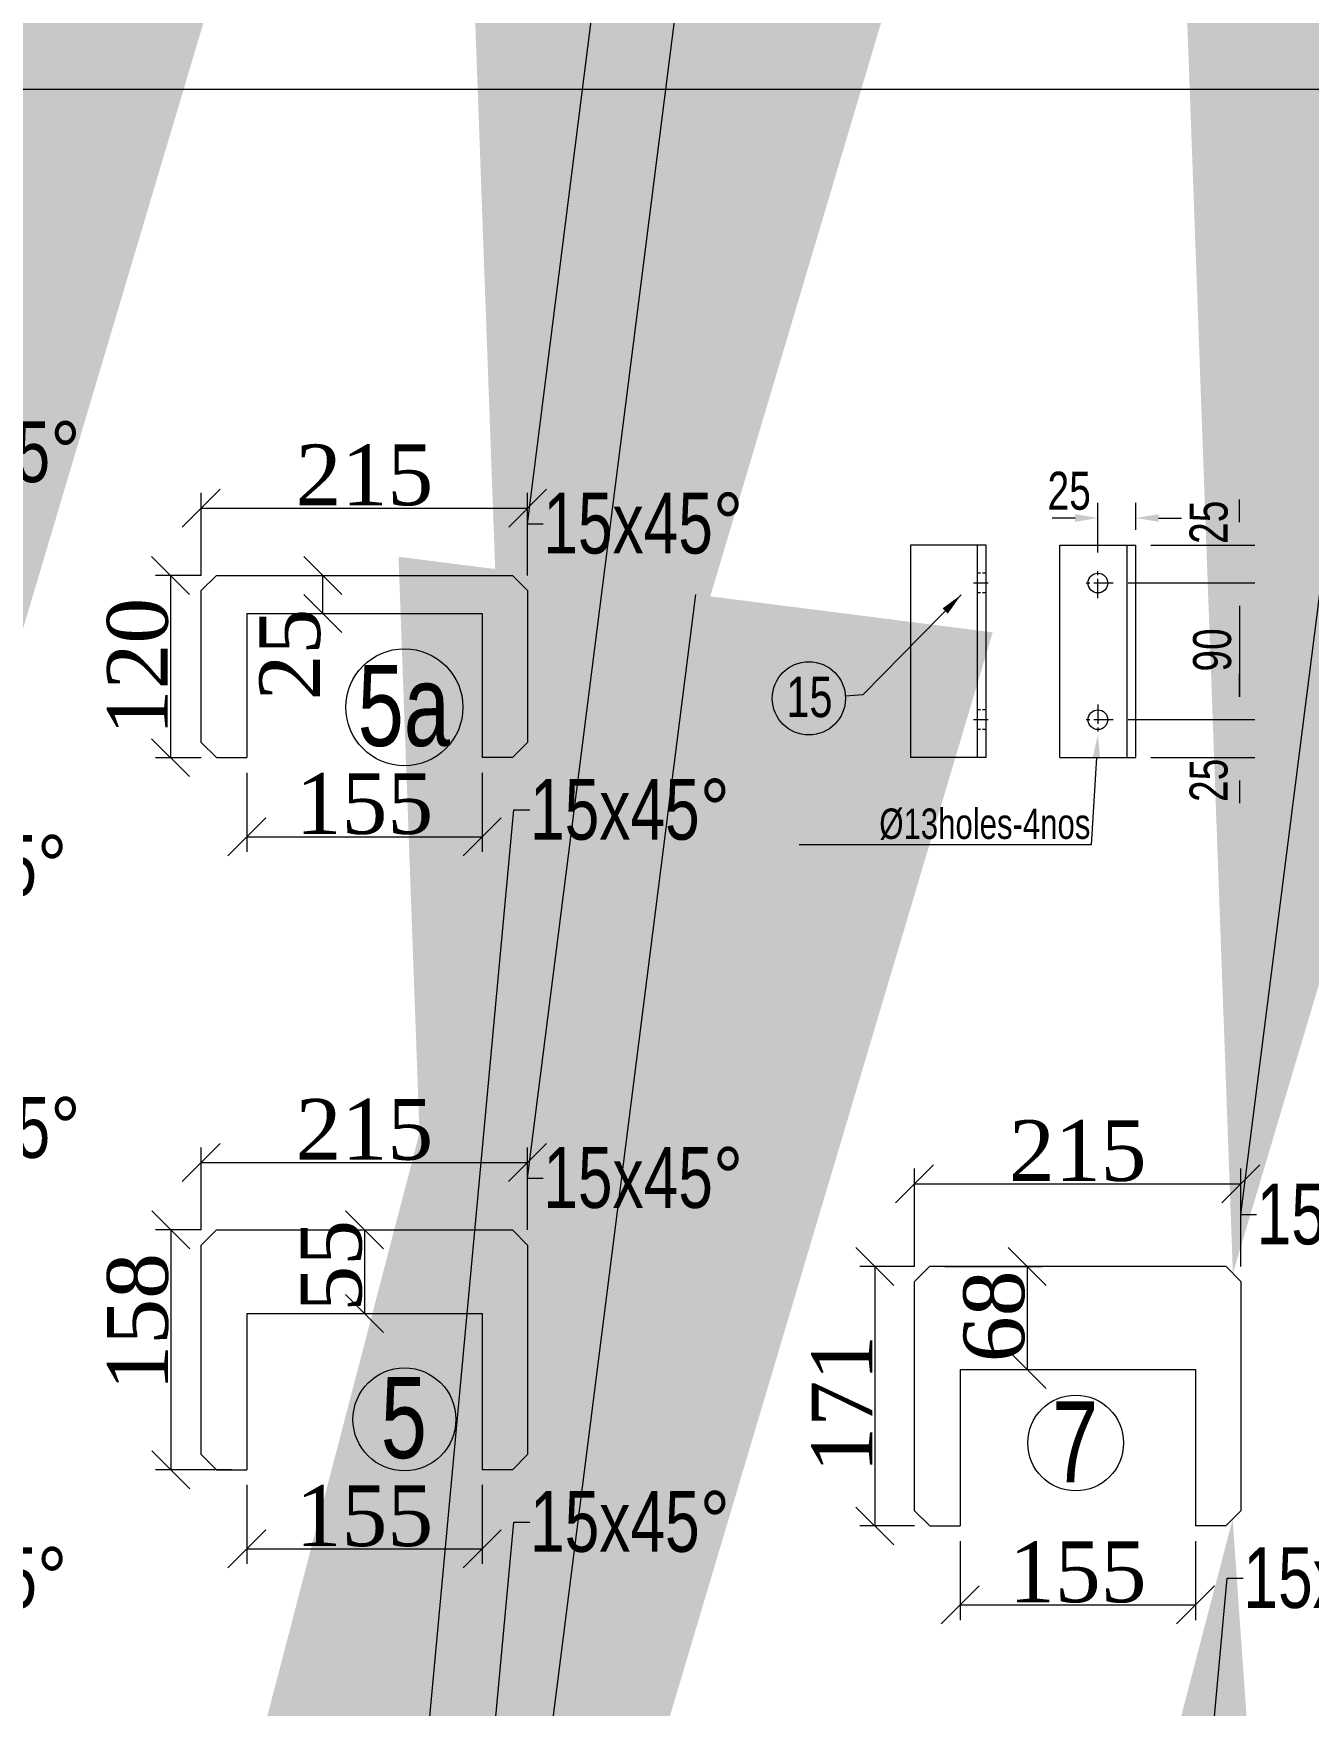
# Model space of a CAD drawing. Extents: x -1308 to 40334, y 1812 to 41869.
# Drawn here: x 20468 to 21308, y 38665 to 39766 of the extents above; entities that cross this region are included whole.
import ezdxf
from ezdxf import colors
from ezdxf.entities.mleader import LeaderData, LeaderLine
from ezdxf.math import Vec2, Vec3

# ---------------------------------------------------------------- set-up
doc = ezdxf.new("R2010")
doc.units = 0
doc.header["$LTSCALE"] = 0.4
doc.header["$MEASUREMENT"] = 0
doc.linetypes.add('CENTER', pattern=[50.8, 31.75, -6.35, 6.35, -6.35])
doc.linetypes.add('HIDDEN', pattern=[9.525, 6.35, -3.175])
doc.layers.get('0').update_dxf_attribs({"lineweight": 20})
for name, color, linetype, lineweight in [('CENTRE', 3, 'CENTER', 9), ('Dim', 7, 'Continuous', 9), ('Hidden', 2, 'HIDDEN', 13)]:
    doc.layers.add(name, color=color, linetype=linetype, lineweight=lineweight)
doc.styles.add('Rome', font='times.ttf')
doc.styles.get("Standard").update_dxf_attribs({"font": 'swisscl.ttf'})
doc.dimstyles.new('swaminathan$0', dxfattribs={"dimscale": 5, "dimtxt": 5, "dimasz": 3, "dimexe": 2, "dimexo": 2, "dimgap": 1, "dimtad": 1, "dimzin": 9, "dimdsep": 46, "dimtxsty": 'Standard', "dimcen": -2, "dimclrd": 256, "dimclre": 256, "dimclrt": 256, "dimadec": 0, "dimazin": 0, "dimtfac": 0.7, "dimtofl": 0, "dimtmove": 1, "dimatfit": 3, "dimfxl": 1, "dimtolj": 2, "dimtzin": 9, "dimlwd": -1, "dimlwe": -1, "dimarcsym": 0})
doc.dimstyles.new('swaminathan$7', dxfattribs={"dimscale": 5, "dimtxt": 5, "dimasz": 5, "dimexe": 2, "dimexo": 2, "dimgap": 3, "dimtad": 1, "dimzin": 9, "dimdsep": 46, "dimtxsty": 'Standard', "dimcen": 2, "dimclrd": 256, "dimclre": 256, "dimadec": 0, "dimazin": 0, "dimtfac": 0.7, "dimtofl": 0, "dimtmove": 1, "dimatfit": 3, "dimfxl": 1, "dimtolj": 2, "dimtzin": 9, "dimlwd": -1, "dimlwe": -1, "dimarcsym": 0})

# ---------------------------------------------------------------- blocks, each defined once
blk = doc.blocks.new('_Oblique')
at = {"layer": 'Dim', "color": 0, "lineweight": -2}
blk.add_line((-0.5, -0.5), (0.5, 0.5), dxfattribs=at)
blk = doc.blocks.new('*D973')
at = {"layer": 'Dim', "transparency": 16777216}
for p, q in [((22654.4, 29147.7), (22654.4, 29092.7)), ((22664.4, 29147.7), (22664.4, 29147.7))]:
    blk.add_line(p, q, dxfattribs=at)
at = {"layer": 'Dim', "transparency": 16777216, "xscale": 25, "yscale": 25, "zscale": 25}
for p, rotation in [((22654.4, 29147.7), 90), ((22654.4, 29092.7), 270)]:
    blk.add_blockref('_Oblique', p, dxfattribs=dict(at, rotation=rotation))
at = {"layer": 'Dim', "lineweight": -2, "transparency": 16777216, "insert": (22632.8, 29124.1), "char_height": 40, "attachment_point": 5, "rotation": 90, "style": 'Rome'}
blk.add_mtext('\\A2;55', dxfattribs=at)
blk = doc.blocks.new('*D974')
at = {"layer": 'Dim', "transparency": 16777216}
for p, q in [((22546.9, 29147.7), (22516.8, 29147.7)), ((22526.8, 29147.7), (22526.8, 28989.7)), ((22566.9, 28989.7), (22516.8, 28989.7))]:
    blk.add_line(p, q, dxfattribs=at)
at = {"layer": 'Dim', "transparency": 16777216, "xscale": 25, "yscale": 25, "zscale": 25}
for p, rotation in [((22526.8, 29147.7), 90), ((22526.8, 28989.7), 270)]:
    blk.add_blockref('_Oblique', p, dxfattribs=dict(at, rotation=rotation))
at = {"layer": 'Dim', "lineweight": -2, "transparency": 16777216, "insert": (22505.2, 29087.2), "char_height": 40, "attachment_point": 5, "rotation": 90, "style": 'Rome'}
blk.add_mtext('\\A2;158', dxfattribs=at)
blk = doc.blocks.new('*D975')
at = {"layer": 'Dim', "transparency": 16777216}
for p, q in [((22576.9, 28979.7), (22576.9, 28927.7)), ((22731.9, 28979.7), (22731.9, 28927.7)), ((22576.9, 28937.7), (22731.9, 28937.7))]:
    blk.add_line(p, q, dxfattribs=at)
at = {"layer": 'Dim', "transparency": 16777216, "xscale": 25, "yscale": 25, "zscale": 25, "rotation": 180}
blk.add_blockref('_Oblique', (22576.9, 28937.7), dxfattribs=at)
at = {"layer": 'Dim', "transparency": 16777216, "xscale": 25, "yscale": 25, "zscale": 25}
blk.add_blockref('_Oblique', (22731.9, 28937.7), dxfattribs=at)
at = {"layer": 'Dim', "lineweight": -2, "transparency": 16777216, "insert": (22654.4, 28959.2), "char_height": 40, "attachment_point": 5, "style": 'Rome'}
blk.add_mtext('\\A2;155', dxfattribs=at)
blk = doc.blocks.new('*D976')
at = {"layer": 'Dim', "transparency": 16777216}
for p, q in [((22546.9, 29147.7), (22546.9, 29202.1)), ((22761.9, 29147.7), (22761.9, 29202.1)), ((22546.9, 29192.1), (22761.9, 29192.1))]:
    blk.add_line(p, q, dxfattribs=at)
at = {"layer": 'Dim', "transparency": 16777216, "xscale": 25, "yscale": 25, "zscale": 25, "rotation": 180}
blk.add_blockref('_Oblique', (22546.9, 29192.1), dxfattribs=at)
at = {"layer": 'Dim', "transparency": 16777216, "xscale": 25, "yscale": 25, "zscale": 25}
blk.add_blockref('_Oblique', (22761.9, 29192.1), dxfattribs=at)
at = {"layer": 'Dim', "lineweight": -2, "transparency": 16777216, "insert": (22654.4, 29213.7), "char_height": 40, "attachment_point": 5, "style": 'Rome'}
blk.add_mtext('\\A2;215', dxfattribs=at)
blk = doc.blocks.new('*D1046')
at = {"layer": 'Dim', "transparency": 16777216}
for p, q in [((23016.8, 29123.7), (22980.7, 29123.7)), ((22990.7, 29123.7), (22990.7, 28952.7)), ((23016.8, 28952.7), (22980.7, 28952.7))]:
    blk.add_line(p, q, dxfattribs=at)
at = {"layer": 'Dim', "transparency": 16777216, "xscale": 25, "yscale": 25, "zscale": 25}
for p, rotation in [((22990.7, 29123.7), 90), ((22990.7, 28952.7), 270)]:
    blk.add_blockref('_Oblique', p, dxfattribs=dict(at, rotation=rotation))
at = {"layer": 'Dim', "lineweight": -2, "transparency": 16777216, "insert": (22969, 29033.2), "char_height": 40, "attachment_point": 5, "rotation": 90, "style": 'Rome'}
blk.add_mtext('\\A2;171', dxfattribs=at)
blk = doc.blocks.new('*D1047')
at = {"layer": 'Dim', "transparency": 16777216}
for p, q in [((23036.8, 29123.7), (23100.9, 29123.7)), ((23090.9, 29123.7), (23090.9, 29055.7)), ((23056.8, 29055.7), (23100.9, 29055.7))]:
    blk.add_line(p, q, dxfattribs=at)
at = {"layer": 'Dim', "transparency": 16777216, "xscale": 25, "yscale": 25, "zscale": 25}
for p, rotation in [((23090.9, 29123.7), 90), ((23090.9, 29055.7), 270)]:
    blk.add_blockref('_Oblique', p, dxfattribs=dict(at, rotation=rotation))
at = {"layer": 'Dim', "lineweight": -2, "transparency": 16777216, "insert": (23069.3, 29090.8), "char_height": 40, "attachment_point": 5, "rotation": 90, "style": 'Rome'}
blk.add_mtext('\\A2;68', dxfattribs=at)
blk = doc.blocks.new('*D1048')
at = {"layer": 'Dim', "transparency": 16777216}
for p, q in [((23046.8, 28942.7), (23046.8, 28890.7)), ((23201.8, 28942.7), (23201.8, 28890.7)), ((23046.8, 28900.7), (23201.8, 28900.7))]:
    blk.add_line(p, q, dxfattribs=at)
at = {"layer": 'Dim', "transparency": 16777216, "xscale": 25, "yscale": 25, "zscale": 25, "rotation": 180}
blk.add_blockref('_Oblique', (23046.8, 28900.7), dxfattribs=at)
at = {"layer": 'Dim', "transparency": 16777216, "xscale": 25, "yscale": 25, "zscale": 25}
blk.add_blockref('_Oblique', (23201.8, 28900.7), dxfattribs=at)
at = {"layer": 'Dim', "lineweight": -2, "transparency": 16777216, "insert": (23124.3, 28922.2), "char_height": 40, "attachment_point": 5, "style": 'Rome'}
blk.add_mtext('\\A2;155', dxfattribs=at)
blk = doc.blocks.new('*D1049')
at = {"layer": 'Dim', "transparency": 16777216}
for p, q in [((23016.8, 29123.7), (23016.8, 29188.1)), ((23231.8, 29123.7), (23231.8, 29188.1)), ((23016.8, 29178.1), (23231.8, 29178.1))]:
    blk.add_line(p, q, dxfattribs=at)
at = {"layer": 'Dim', "transparency": 16777216, "xscale": 25, "yscale": 25, "zscale": 25, "rotation": 180}
blk.add_blockref('_Oblique', (23016.8, 29178.1), dxfattribs=at)
at = {"layer": 'Dim', "transparency": 16777216, "xscale": 25, "yscale": 25, "zscale": 25}
blk.add_blockref('_Oblique', (23231.8, 29178.1), dxfattribs=at)
at = {"layer": 'Dim', "lineweight": -2, "transparency": 16777216, "insert": (23124.3, 29199.7), "char_height": 40, "attachment_point": 5, "style": 'Rome'}
blk.add_mtext('\\A2;215', dxfattribs=at)
blk = doc.blocks.new('*D1192')
at = {"transparency": 16777216}
for p, q in [((29924.8, 30675.9), (30008, 30675.9)), ((29998, 30660.9), (29998, 30600.9)), ((29924.8, 30585.9), (30008, 30585.9))]:
    blk.add_line(p, q, dxfattribs=at)
for points in [[(29995.5, 30660.9), (30000.5, 30660.9), (29998, 30675.9)], [(29995.5, 30600.9), (30000.5, 30600.9), (29998, 30585.9)]]:
    blk.add_solid(points, dxfattribs=at)
at = {"transparency": 16777216, "insert": (29980.2, 30631.8), "char_height": 25, "attachment_point": 5, "rotation": 90}
blk.add_mtext('\\A2;90', dxfattribs=at)
blk = doc.blocks.new('*D1193')
at = {"transparency": 16777216}
for p, q in [((29998.2, 30715.9), (29998.2, 30730.9)), ((29939.8, 30700.9), (30008.2, 30700.9)), ((29924.8, 30675.9), (30008.2, 30675.9)), ((29998.2, 30660.9), (29998.2, 30645.9))]:
    blk.add_line(p, q, dxfattribs=at)
for points in [[(29995.7, 30715.9), (30000.7, 30715.9), (29998.2, 30700.9)], [(29995.7, 30660.9), (30000.7, 30660.9), (29998.2, 30675.9)]]:
    blk.add_solid(points, dxfattribs=at)
at = {"transparency": 16777216, "insert": (29977.9, 30715.9), "char_height": 25, "attachment_point": 5, "rotation": 90}
blk.add_mtext('\\A2;25', dxfattribs=at)
blk = doc.blocks.new('*D1194')
at = {"transparency": 16777216}
for p, q in [((29998.2, 30600.9), (29998.2, 30615.9)), ((29924.8, 30585.9), (30008.2, 30585.9)), ((29939.8, 30560.9), (30008.2, 30560.9)), ((29998.2, 30545.9), (29998.2, 30530.9))]:
    blk.add_line(p, q, dxfattribs=at)
for points in [[(29995.7, 30600.9), (30000.7, 30600.9), (29998.2, 30585.9)], [(29995.7, 30545.9), (30000.7, 30545.9), (29998.2, 30560.9)]]:
    blk.add_solid(points, dxfattribs=at)
at = {"transparency": 16777216, "insert": (29977.9, 30545.9), "char_height": 25, "attachment_point": 5, "rotation": 90}
blk.add_mtext('\\A2;25', dxfattribs=at)
blk = doc.blocks.new('*D1195')
at = {"transparency": 16777216}
for p, q in [((29889.8, 30718.7), (29874.8, 30718.7)), ((29904.8, 30695.9), (29904.8, 30728.7)), ((29929.8, 30710.9), (29929.8, 30728.7)), ((29944.8, 30718.7), (29959.8, 30718.7))]:
    blk.add_line(p, q, dxfattribs=at)
for points in [[(29889.8, 30721.2), (29889.8, 30716.2), (29904.8, 30718.7)], [(29944.8, 30721.2), (29944.8, 30716.2), (29929.8, 30718.7)]]:
    blk.add_solid(points, dxfattribs=at)
at = {"transparency": 16777216, "insert": (29885.9, 30736.5), "char_height": 25, "attachment_point": 5}
blk.add_mtext('\\A2;25', dxfattribs=at)
blk = doc.blocks.new('*D1265')
at = {"layer": 'Dim', "transparency": 16777216}
for p, q in [((17032.3, 28977.7), (17002.1, 28977.7)), ((17012.1, 28977.7), (17012.1, 28857.7)), ((17032.3, 28857.7), (17002.1, 28857.7))]:
    blk.add_line(p, q, dxfattribs=at)
at = {"layer": 'Dim', "transparency": 16777216, "xscale": 25, "yscale": 25, "zscale": 25}
for p, rotation in [((17012.1, 28977.7), 90), ((17012.1, 28857.7), 270)]:
    blk.add_blockref('_Oblique', p, dxfattribs=dict(at, rotation=rotation))
at = {"layer": 'Dim', "lineweight": -2, "transparency": 16777216, "insert": (16990.5, 28917.7), "char_height": 40, "attachment_point": 5, "rotation": 90, "style": 'Rome'}
blk.add_mtext('\\A2;120', dxfattribs=at)
blk = doc.blocks.new('*D1266')
at = {"layer": 'Dim', "transparency": 16777216}
for p, q in [((17062.3, 28847.7), (17062.3, 28795.6)), ((17217.3, 28847.7), (17217.3, 28795.6)), ((17062.3, 28805.6), (17217.3, 28805.6))]:
    blk.add_line(p, q, dxfattribs=at)
at = {"layer": 'Dim', "transparency": 16777216, "xscale": 25, "yscale": 25, "zscale": 25, "rotation": 180}
blk.add_blockref('_Oblique', (17062.3, 28805.6), dxfattribs=at)
at = {"layer": 'Dim', "transparency": 16777216, "xscale": 25, "yscale": 25, "zscale": 25}
blk.add_blockref('_Oblique', (17217.3, 28805.6), dxfattribs=at)
at = {"layer": 'Dim', "lineweight": -2, "transparency": 16777216, "insert": (17139.8, 28827.2), "char_height": 40, "attachment_point": 5, "style": 'Rome'}
blk.add_mtext('\\A2;155', dxfattribs=at)
blk = doc.blocks.new('*D1267')
at = {"layer": 'Dim', "transparency": 16777216}
for p, q in [((17032.3, 28977.7), (17032.3, 29032.1)), ((17032.3, 29022.1), (17247.3, 29022.1)), ((17247.3, 28977.7), (17247.3, 29032.1))]:
    blk.add_line(p, q, dxfattribs=at)
at = {"layer": 'Dim', "transparency": 16777216, "xscale": 25, "yscale": 25, "zscale": 25, "rotation": 180}
blk.add_blockref('_Oblique', (17032.3, 29022.1), dxfattribs=at)
at = {"layer": 'Dim', "transparency": 16777216, "xscale": 25, "yscale": 25, "zscale": 25}
blk.add_blockref('_Oblique', (17247.3, 29022.1), dxfattribs=at)
at = {"layer": 'Dim', "lineweight": -2, "transparency": 16777216, "insert": (17139.8, 29043.7), "char_height": 40, "attachment_point": 5, "style": 'Rome'}
blk.add_mtext('\\A2;215', dxfattribs=at)
blk = doc.blocks.new('*D1270')
at = {"layer": 'Dim', "transparency": 16777216}
for p, q in [((17052.3, 28977.7), (17122.4, 28977.7)), ((17112.4, 28952.7), (17112.4, 28977.7)), ((17072.3, 28952.7), (17122.4, 28952.7))]:
    blk.add_line(p, q, dxfattribs=at)
at = {"layer": 'Dim', "transparency": 16777216, "xscale": 25, "yscale": 25, "zscale": 25}
for p, rotation in [((17112.4, 28977.7), 90), ((17112.4, 28952.7), 270)]:
    blk.add_blockref('_Oblique', p, dxfattribs=dict(at, rotation=rotation))
at = {"layer": 'Dim', "lineweight": -2, "transparency": 16777216, "insert": (17090.8, 28925.6), "char_height": 40, "attachment_point": 5, "rotation": 90, "style": 'Rome'}
blk.add_mtext('\\A2;25', dxfattribs=at)
blk = doc.blocks.new('Rib 1 15T')
at = {"color": 0}
ml = blk.add_multileader_mtext('Standard', dxfattribs=at)
ml.set_content('15x45%%D')
ml.set_leader_properties(linetype='ByLayer', lineweight=-1)
ml.build(insert=Vec2(0, 0))
ml.multileader.update_dxf_attribs({"text_right_attachment_type": 6, "dogleg_length": 0.36, "arrow_head_size": 1200})
ctx = ml.context
ctx.base_point, ctx.char_height, ctx.arrow_head_size, ctx.landing_gap_size, ctx.plane_origin = Vec3(22335.569, 29214.819), 40, 1200, 0.09, Vec3(22325.346, 29170.736)
ctx.right_attachment = 6
notes = []
notes.append((ctx, [(0, (1, 1, 0), (22324.948, 29214.819), (1, 0), 10.621, [(0, [(22320.02, 29176.063)], 0, [])])]))
ctx.mtext.insert, ctx.mtext.flow_direction = Vec3(22335.659, 29235.226), 5
ml = blk.add_multileader_mtext('Standard', dxfattribs=at)
ml.set_content('15x45%%D')
ml.set_leader_properties(linetype='ByLayer', lineweight=-1)
ml.build(insert=Vec2(0, 0))
ml.multileader.update_dxf_attribs({"text_right_attachment_type": 6, "dogleg_length": 0.36, "arrow_head_size": 1200})
ctx = ml.context
ctx.base_point, ctx.char_height, ctx.arrow_head_size, ctx.landing_gap_size, ctx.plane_origin = Vec3(22326.864, 28918.311), 40, 1200, 0.09, Vec3(22316.642, 28874.228)
ctx.right_attachment = 6
notes.append((ctx, [(0, (1, 1, 0), (22316.243, 28918.311), (1, 0), 10.621, [(0, [(22319.852, 28957.242)], 0, [])])]))
ctx.mtext.insert, ctx.mtext.flow_direction = Vec3(22326.954, 28938.718), 5
for ctx, leaders in notes:
    for number, flags, end, landing, length, lines in leaders:
        leader = LeaderData()
        leader.index, (leader.has_last_leader_line, leader.has_dogleg_vector, leader.attachment_direction) = number, flags
        leader.last_leader_point, leader.dogleg_vector, leader.dogleg_length = Vec3(end), Vec3(landing), length
        for number, points, colour, breaks in lines:
            line = LeaderLine()
            line.index, line.vertices, line.color, line.breaks = number, Vec3.list(points), colors.encode_raw_color(colour), breaks
            leader.lines.append(line)
        ctx.leaders.append(leader)
blk = doc.blocks.new('Rib2 15T')
at = {"color": 0}
for p, q in [((22556.904, 29147.736), (22546.904, 29137.736)), ((22556.904, 29147.736), (22751.904, 29147.736)), ((22751.904, 29147.736), (22761.904, 29137.736)), ((22546.904, 28999.736), (22546.904, 29137.736)), ((22761.904, 29137.736), (22761.904, 28999.736)), ((22576.904, 29092.736), (22731.904, 29092.736)), ((22576.904, 29092.736), (22576.904, 28989.736)), ((22731.904, 29092.736), (22731.904, 28989.736)), ((22546.904, 28999.736), (22556.904, 28989.736)), ((22761.904, 28999.736), (22751.904, 28989.736)), ((22556.904, 28989.736), (22576.904, 28989.736)), ((22751.904, 28989.736), (22731.904, 28989.736))]:
    blk.add_line(p, q, dxfattribs=at)
at = {"layer": 'Dim', "lineweight": -2}
blk.add_circle((22680.751, 29022.922), 33.896, dxfattribs=at)
at = {"layer": 'Dim', "lineweight": -2, "insert": (22680.36, 29023.701), "char_height": 53.333, "attachment_point": 5}
blk.add_mtext('5', dxfattribs=at)
at = {"layer": 'Dim', "lineweight": -2}
for base, p1, p2, picture, middle in [((22761.904, 29192.088), (22546.904, 29137.736), (22761.904, 29137.736), '*D976', (22654.404, 29192.088)), ((22731.904, 28937.651), (22576.904, 28989.736), (22731.904, 28989.736), '*D975', (22654.404, 28937.651))]:
    dim = blk.add_linear_dim(base=base, p1=p1, p2=p2, dimstyle='swaminathan$0', override={"dimtxt": 8, "dimasz": 5, "dimgap": 0.25, "dimtxsty": 'Rome', "dimblk1": 'Oblique', "dimblk2": 'Oblique', "dimsah": 1}, dxfattribs=at)
    dim.commit()
    dim.dimension.update_dxf_attribs({"geometry": picture, "text_midpoint": middle, "dimtype": 128})
for base, p1, p2, picture, middle in [((22526.753, 28989.736), (22556.904, 29147.736), (22576.904, 28989.736), '*D974', (22526.753, 29087.236)), ((22654.404, 29092.736), (22654.404, 29147.736), (22654.404, 29092.736), '*D973', (22654.404, 29124.076))]:
    dim = blk.add_linear_dim(base=base, p1=p1, p2=p2, angle=90, dimstyle='swaminathan$0', override={"dimtxt": 8, "dimasz": 5, "dimgap": 0.25, "dimtxsty": 'Rome', "dimblk1": 'Oblique', "dimblk2": 'Oblique', "dimsah": 1}, dxfattribs=at)
    dim.commit()
    dim.dimension.update_dxf_attribs({"geometry": picture, "text_midpoint": middle, "dimtype": 128})
at = {"color": 0}
ml = blk.add_multileader_mtext('Standard', dxfattribs=at)
ml.set_content('15x45%%D')
ml.set_leader_properties(linetype='ByLayer', lineweight=-1)
ml.build(insert=Vec2(0, 0))
ml.multileader.update_dxf_attribs({"text_right_attachment_type": 6, "dogleg_length": 0.36, "arrow_head_size": 1200})
ctx = ml.context
ctx.base_point, ctx.char_height, ctx.arrow_head_size, ctx.landing_gap_size, ctx.plane_origin = Vec3(22772.127, 29181.819), 40, 1200, 0.09, Vec3(22761.904, 29137.736)
ctx.right_attachment = 6
notes = []
notes.append((ctx, [(0, (1, 1, 0), (22761.506, 29181.819), (1, 0), 10.621, [(0, [(22756.578, 29143.063)], 0, [])])]))
ctx.mtext.insert, ctx.mtext.flow_direction = Vec3(22772.217, 29202.226), 5
ml = blk.add_multileader_mtext('Standard', dxfattribs=at)
ml.set_content('15x45%%D')
ml.set_leader_properties(linetype='ByLayer', lineweight=-1)
ml.build(insert=Vec2(0, 0))
ml.multileader.update_dxf_attribs({"text_right_attachment_type": 6, "dogleg_length": 0.36, "arrow_head_size": 1200})
ctx = ml.context
ctx.base_point, ctx.char_height, ctx.arrow_head_size, ctx.landing_gap_size, ctx.plane_origin = Vec3(22763.422, 28955.311), 40, 1200, 0.09, Vec3(22753.2, 28911.228)
ctx.right_attachment = 6
notes.append((ctx, [(0, (1, 1, 0), (22752.802, 28955.311), (1, 0), 10.621, [(0, [(22756.411, 28994.242)], 0, [])])]))
ctx.mtext.insert, ctx.mtext.flow_direction = Vec3(22763.512, 28975.718), 5
for ctx, leaders in notes:
    for number, flags, end, landing, length, lines in leaders:
        leader = LeaderData()
        leader.index, (leader.has_last_leader_line, leader.has_dogleg_vector, leader.attachment_direction) = number, flags
        leader.last_leader_point, leader.dogleg_vector, leader.dogleg_length = Vec3(end), Vec3(landing), length
        for number, points, colour, breaks in lines:
            line = LeaderLine()
            line.index, line.vertices, line.color, line.breaks = number, Vec3.list(points), colors.encode_raw_color(colour), breaks
            leader.lines.append(line)
        ctx.leaders.append(leader)
blk = doc.blocks.new('Rib3 15T')
at = {"color": 0}
for p, q in [((23026.811, 29123.736), (23016.811, 29113.736)), ((23026.811, 29123.736), (23221.811, 29123.736)), ((23221.811, 29123.736), (23231.811, 29113.736)), ((23016.811, 28962.736), (23016.811, 29113.736)), ((23231.811, 29113.736), (23231.811, 28962.736)), ((23046.811, 29055.736), (23201.811, 29055.736)), ((23046.811, 29055.736), (23046.811, 28952.736)), ((23201.811, 29055.736), (23201.811, 28952.736)), ((23016.811, 28962.736), (23026.811, 28952.736)), ((23231.811, 28962.736), (23221.811, 28952.736)), ((23026.811, 28952.736), (23046.811, 28952.736)), ((23221.811, 28952.736), (23201.811, 28952.736))]:
    blk.add_line(p, q, dxfattribs=at)
at = {"layer": 'Dim', "lineweight": -2}
blk.add_circle((23122.935, 29007.372), 31.542, dxfattribs=at)
at = {"layer": 'Dim', "lineweight": -2, "insert": (23122.544, 29008.151), "char_height": 53.333, "attachment_point": 5}
blk.add_mtext('7', dxfattribs=at)
at = {"layer": 'Dim', "lineweight": -2}
for base, p1, p2, picture, middle in [((23231.811, 29178.088), (23016.811, 29113.736), (23231.811, 29113.736), '*D1049', (23124.311, 29178.088)), ((23201.811, 28900.651), (23046.811, 28952.736), (23201.811, 28952.736), '*D1048', (23124.311, 28900.651))]:
    dim = blk.add_linear_dim(base=base, p1=p1, p2=p2, dimstyle='swaminathan$0', override={"dimtxt": 8, "dimasz": 5, "dimgap": 0.25, "dimtxsty": 'Rome', "dimblk1": 'Oblique', "dimblk2": 'Oblique', "dimsah": 1}, dxfattribs=at)
    dim.commit()
    dim.dimension.update_dxf_attribs({"geometry": picture, "text_midpoint": middle, "dimtype": 128})
for base, p2, picture, middle in [((22990.702, 28952.736), (23026.811, 28952.736), '*D1046', (22990.702, 29033.236)), ((23090.882, 29055.736), (23046.811, 29055.736), '*D1047', (23090.882, 29090.79))]:
    dim = blk.add_linear_dim(base=base, p1=(23026.811, 29123.736), p2=p2, angle=90, dimstyle='swaminathan$0', override={"dimtxt": 8, "dimasz": 5, "dimgap": 0.25, "dimtxsty": 'Rome', "dimblk1": 'Oblique', "dimblk2": 'Oblique', "dimsah": 1}, dxfattribs=at)
    dim.commit()
    dim.dimension.update_dxf_attribs({"geometry": picture, "text_midpoint": middle, "dimtype": 128})
at = {"color": 0}
ml = blk.add_multileader_mtext('Standard', dxfattribs=at)
ml.set_content('15x45%%D')
ml.set_leader_properties(linetype='ByLayer', lineweight=-1)
ml.build(insert=Vec2(0, 0))
ml.multileader.update_dxf_attribs({"text_right_attachment_type": 6, "dogleg_length": 0.36, "arrow_head_size": 1200})
ctx = ml.context
ctx.base_point, ctx.char_height, ctx.arrow_head_size, ctx.landing_gap_size, ctx.plane_origin = Vec3(23242.034, 29157.819), 40, 1200, 0.09, Vec3(23231.811, 29113.736)
ctx.right_attachment = 6
notes = []
notes.append((ctx, [(0, (1, 1, 0), (23231.413, 29157.819), (1, 0), 10.621, [(0, [(23226.484, 29119.063)], 0, [])])]))
ctx.mtext.insert, ctx.mtext.flow_direction = Vec3(23242.124, 29178.226), 5
ml = blk.add_multileader_mtext('Standard', dxfattribs=at)
ml.set_content('15x45%%D')
ml.set_leader_properties(linetype='ByLayer', lineweight=-1)
ml.build(insert=Vec2(0, 0))
ml.multileader.update_dxf_attribs({"text_right_attachment_type": 6, "dogleg_length": 0.36, "arrow_head_size": 1200})
ctx = ml.context
ctx.base_point, ctx.char_height, ctx.arrow_head_size, ctx.landing_gap_size, ctx.plane_origin = Vec3(23233.329, 28918.311), 40, 1200, 0.09, Vec3(23223.106, 28874.228)
ctx.right_attachment = 6
notes.append((ctx, [(0, (1, 1, 0), (23222.708, 28918.311), (1, 0), 10.621, [(0, [(23226.317, 28957.242)], 0, [])])]))
ctx.mtext.insert, ctx.mtext.flow_direction = Vec3(23233.419, 28938.718), 5
for ctx, leaders in notes:
    for number, flags, end, landing, length, lines in leaders:
        leader = LeaderData()
        leader.index, (leader.has_last_leader_line, leader.has_dogleg_vector, leader.attachment_direction) = number, flags
        leader.last_leader_point, leader.dogleg_vector, leader.dogleg_length = Vec3(end), Vec3(landing), length
        for number, points, colour, breaks in lines:
            line = LeaderLine()
            line.index, line.vertices, line.color, line.breaks = number, Vec3.list(points), colors.encode_raw_color(colour), breaks
            leader.lines.append(line)
        ctx.leaders.append(leader)
blk = doc.blocks.new('15T EC Diaphram')
at = {"color": 0}
ml = blk.add_multileader_mtext('Standard', dxfattribs=at)
ml.set_content('15x45%%D')
ml.set_leader_properties(linetype='ByLayer', lineweight=-1)
ml.build(insert=Vec2(0, 0))
ml.multileader.update_dxf_attribs({"text_right_attachment_type": 6, "dogleg_length": 0.36, "arrow_head_size": 1200})
ctx = ml.context
ctx.base_point, ctx.char_height, ctx.arrow_head_size, ctx.landing_gap_size, ctx.plane_origin = Vec3(22897.191, 28459.004), 30, 1200, 0.09, Vec3(22886.969, 28414.921)
ctx.right_attachment = 6
notes = []
notes.append((ctx, [(0, (1, 1, 0), (22886.571, 28459.004), (1, 0), 10.621, [(0, [(22881.642, 28420.248)], 0, [])])]))
ctx.mtext.insert, ctx.mtext.flow_direction = Vec3(22897.281, 28474.309), 5
for ctx, leaders in notes:
    for number, flags, end, landing, length, lines in leaders:
        leader = LeaderData()
        leader.index, (leader.has_last_leader_line, leader.has_dogleg_vector, leader.attachment_direction) = number, flags
        leader.last_leader_point, leader.dogleg_vector, leader.dogleg_length = Vec3(end), Vec3(landing), length
        for number, points, colour, breaks in lines:
            line = LeaderLine()
            line.index, line.vertices, line.color, line.breaks = number, Vec3.list(points), colors.encode_raw_color(colour), breaks
            leader.lines.append(line)
        ctx.leaders.append(leader)
blk = doc.blocks.new('angle lj')
for p, q in [((29831.295, 30560.866), (29831.295, 30700.866)), ((29879.802, 30560.866), (29879.802, 30700.866)), ((29879.802, 30700.866), (29929.802, 30700.866)), ((29923.802, 30700.866), (29923.802, 30560.866)), ((29929.802, 30560.866), (29929.802, 30700.866)), ((29879.802, 30560.866), (29929.802, 30560.866))]:
    blk.add_line(p, q)
for centre in [(29904.802, 30675.866), (29904.802, 30585.866)]:
    blk.add_circle(centre, 6.5)
at = {"layer": 'CENTRE'}
for p, q in [((29904.802, 30665.866), (29904.802, 30685.866)), ((29832.577, 30675.866), (29822.795, 30675.866)), ((29914.802, 30675.866), (29894.802, 30675.866)), ((29832.577, 30585.866), (29822.795, 30585.866)), ((29914.802, 30585.866), (29894.802, 30585.866)), ((29904.802, 30595.866), (29904.802, 30575.866))]:
    blk.add_line(p, q, dxfattribs=at)
at = {"layer": 'Dim', "lineweight": -2}
for p, q in [((29831.295, 30700.866), (29781.295, 30700.866)), ((29781.295, 30700.866), (29781.295, 30560.866)), ((29825.295, 30700.866), (29825.295, 30560.866)), ((29831.295, 30560.866), (29781.295, 30560.866))]:
    blk.add_line(p, q, dxfattribs=at)
blk.add_circle((29714.433, 30599.914), 24.114, dxfattribs=at)
at = {"layer": 'Hidden', "color": 0}
for p, q in [((29831.295, 30682.366), (29825.295, 30682.366)), ((29831.295, 30669.366), (29825.295, 30669.366)), ((29831.295, 30592.366), (29825.295, 30592.366)), ((29831.295, 30579.366), (29825.295, 30579.366))]:
    blk.add_line(p, q, dxfattribs=at)
at = {"layer": 'Dim', "lineweight": -2, "insert": (29714.824, 30600.693), "char_height": 26.6667, "attachment_point": 5}
blk.add_mtext('15', dxfattribs=at)
at = {"color": 0}
dim = blk.add_linear_dim(base=(29904.802, 30718.696), p1=(29929.802, 30700.866), p2=(29904.802, 30685.866), dimstyle='swaminathan$0', dxfattribs=at)
dim.commit()
dim.dimension.update_dxf_attribs({"geometry": '*D1195', "text_midpoint": (29885.883, 30718.696), "dimtype": 128})
for base, p1, p2, angle, picture, middle in [((29998.222, 30700.866), (29914.802, 30675.866), (29929.802, 30700.866), 90, '*D1193', (29995.722, 30715.866)), ((29998.012, 30585.866), (29914.802, 30675.866), (29914.802, 30585.866), 90, '*D1192', (29998.012, 30631.755)), ((29998.222, 30560.866), (29914.802, 30585.866), (29929.802, 30560.866), 270, '*D1194', (29995.722, 30545.866))]:
    dim = blk.add_linear_dim(base=base, p1=p1, p2=p2, angle=angle, dimstyle='swaminathan$0', dxfattribs=at)
    dim.commit()
    dim.dimension.update_dxf_attribs({"geometry": picture, "text_midpoint": middle, "dimtype": 128})
at = {"lineweight": -2}
blk.add_leader([(29814.758, 30668.151), (29749.984, 30602.143), (29738.5, 30601.423)], dimstyle='swaminathan$7', override={"dimasz": 3, "dimtad": 0}, dxfattribs=at)
at = {"color": 0}
ml = blk.add_multileader_mtext('Standard', dxfattribs=at)
ml.set_content('%%C13holes-4nos')
ml.set_leader_properties(linetype='ByLayer', lineweight=-1)
ml.build(insert=Vec2(0, 0))
ml.multileader.update_dxf_attribs({"text_right_attachment_type": 6, "dogleg_length": 0.36, "arrow_head_size": 15})
ctx = ml.context
ctx.base_point, ctx.char_height, ctx.arrow_head_size, ctx.landing_gap_size, ctx.plane_origin = Vec3(29753.63, 30516.998), 20, 15, 0.09, Vec3(29683.444, 30457.471)
ctx.right_attachment, ctx.text_align_type = 6, 2
notes = []
notes.append((ctx, [(1, (1, 1, 0), (29900.317, 30503.332), (-1, 0), 0.36, [(0, [(29904.802, 30575.866)], 0, [])])]))
ctx.mtext.insert, ctx.mtext.alignment, ctx.mtext.flow_direction = Vec3(29899.867, 30527.332), 3, 5
for ctx, leaders in notes:
    for number, flags, end, landing, length, lines in leaders:
        leader = LeaderData()
        leader.index, (leader.has_last_leader_line, leader.has_dogleg_vector, leader.attachment_direction) = number, flags
        leader.last_leader_point, leader.dogleg_vector, leader.dogleg_length = Vec3(end), Vec3(landing), length
        for number, points, colour, breaks in lines:
            line = LeaderLine()
            line.index, line.vertices, line.color, line.breaks = number, Vec3.list(points), colors.encode_raw_color(colour), breaks
            leader.lines.append(line)
        ctx.leaders.append(leader)
blk = doc.blocks.new('rib 6a')
at = {"color": 0}
ml = blk.add_multileader_mtext('Standard', dxfattribs=at)
ml.set_content('15x45%%D')
ml.set_leader_properties(linetype='ByLayer', lineweight=-1)
ml.build(insert=Vec2(0, 0))
ml.multileader.update_dxf_attribs({"text_right_attachment_type": 6, "dogleg_length": 0.36, "arrow_head_size": 1200})
ctx = ml.context
ctx.base_point, ctx.char_height, ctx.arrow_head_size, ctx.landing_gap_size, ctx.plane_origin = Vec3(16820.945, 29058.812), 40, 1200, 0.09, Vec3(16810.722, 29014.729)
ctx.right_attachment = 6
notes = []
notes.append((ctx, [(0, (1, 1, 0), (16810.324, 29058.812), (1, 0), 10.621, [(0, [(16805.396, 29020.055)], 0, [])])]))
ctx.mtext.insert, ctx.mtext.flow_direction = Vec3(16821.035, 29079.218), 5
ml = blk.add_multileader_mtext('Standard', dxfattribs=at)
ml.set_content('15x45%%D')
ml.set_leader_properties(linetype='ByLayer', lineweight=-1)
ml.build(insert=Vec2(0, 0))
ml.multileader.update_dxf_attribs({"text_right_attachment_type": 6, "dogleg_length": 0.36, "arrow_head_size": 1200})
ctx = ml.context
ctx.base_point, ctx.char_height, ctx.arrow_head_size, ctx.landing_gap_size, ctx.plane_origin = Vec3(16812.24, 28786.304), 40, 1200, 0.09, Vec3(16802.018, 28742.221)
ctx.right_attachment = 6
notes.append((ctx, [(0, (1, 1, 0), (16801.619, 28786.304), (1, 0), 10.621, [(0, [(16805.228, 28825.235)], 0, [])])]))
ctx.mtext.insert, ctx.mtext.flow_direction = Vec3(16812.33, 28806.71), 5
for ctx, leaders in notes:
    for number, flags, end, landing, length, lines in leaders:
        leader = LeaderData()
        leader.index, (leader.has_last_leader_line, leader.has_dogleg_vector, leader.attachment_direction) = number, flags
        leader.last_leader_point, leader.dogleg_vector, leader.dogleg_length = Vec3(end), Vec3(landing), length
        for number, points, colour, breaks in lines:
            line = LeaderLine()
            line.index, line.vertices, line.color, line.breaks = number, Vec3.list(points), colors.encode_raw_color(colour), breaks
            leader.lines.append(line)
        ctx.leaders.append(leader)
blk = doc.blocks.new('rib 5a')
at = {"color": 0}
for p, q in [((17042.28, 28977.729), (17032.28, 28967.729)), ((17042.28, 28977.729), (17062.28, 28977.729)), ((17042.28, 28977.729), (17237.28, 28977.729)), ((17237.28, 28977.729), (17247.28, 28967.729)), ((17032.28, 28867.729), (17032.28, 28967.729)), ((17247.28, 28967.729), (17247.28, 28867.729)), ((17062.28, 28952.729), (17217.28, 28952.729)), ((17062.28, 28952.729), (17062.28, 28857.729)), ((17217.28, 28952.729), (17217.28, 28857.729)), ((17032.28, 28867.729), (17042.28, 28857.729)), ((17247.28, 28867.729), (17237.28, 28857.729)), ((17042.28, 28857.729), (17062.28, 28857.729)), ((17237.28, 28857.729), (17217.28, 28857.729))]:
    blk.add_line(p, q, dxfattribs=at)
at = {"layer": 'Dim', "lineweight": -2}
blk.add_circle((17166.127, 28890.915), 38.543, dxfattribs=at)
at = {"layer": 'Dim', "lineweight": -2, "insert": (17165.736, 28891.694), "char_height": 53.3333, "attachment_point": 5}
blk.add_mtext('5a', dxfattribs=at)
at = {"layer": 'Dim', "lineweight": -2}
for base, p1, p2, picture, middle in [((17247.28, 29022.081), (17032.28, 28967.729), (17247.28, 28967.729), '*D1267', (17139.78, 29022.081)), ((17217.28, 28805.644), (17062.28, 28857.729), (17217.28, 28857.729), '*D1266', (17139.78, 28805.644))]:
    dim = blk.add_linear_dim(base=base, p1=p1, p2=p2, dimstyle='swaminathan$0', override={"dimtxt": 8, "dimasz": 5, "dimgap": 0.25, "dimtxsty": 'Rome', "dimblk1": 'Oblique', "dimblk2": 'Oblique', "dimsah": 1}, dxfattribs=at)
    dim.commit()
    dim.dimension.update_dxf_attribs({"geometry": picture, "text_midpoint": middle, "dimtype": 128})
for base, p1, p2, picture, middle in [((17012.129, 28857.729), (17042.28, 28977.729), (17042.28, 28857.729), '*D1265', (17012.129, 28917.729)), ((17112.414, 28977.729), (17062.28, 28952.729), (17042.28, 28977.729), '*D1270', (17112.414, 28925.614))]:
    dim = blk.add_linear_dim(base=base, p1=p1, p2=p2, angle=90, dimstyle='swaminathan$0', override={"dimtxt": 8, "dimasz": 5, "dimgap": 0.25, "dimtxsty": 'Rome', "dimblk1": 'Oblique', "dimblk2": 'Oblique', "dimsah": 1}, dxfattribs=at)
    dim.commit()
    dim.dimension.update_dxf_attribs({"geometry": picture, "text_midpoint": middle, "dimtype": 128})
at = {"color": 0}
ml = blk.add_multileader_mtext('Standard', dxfattribs=at)
ml.set_content('15x45%%D')
ml.set_leader_properties(linetype='ByLayer', lineweight=-1)
ml.build(insert=Vec2(0, 0))
ml.multileader.update_dxf_attribs({"text_right_attachment_type": 6, "dogleg_length": 0.36, "arrow_head_size": 1200})
ctx = ml.context
ctx.base_point, ctx.char_height, ctx.arrow_head_size, ctx.landing_gap_size, ctx.plane_origin = Vec3(17257.503, 29011.812), 40, 1200, 0.09, Vec3(17247.28, 28967.729)
ctx.right_attachment = 6
notes = []
notes.append((ctx, [(0, (1, 1, 0), (17246.882, 29011.812), (1, 0), 10.621, [(0, [(17241.954, 28973.055)], 0, [])])]))
ctx.mtext.insert, ctx.mtext.flow_direction = Vec3(17257.593, 29032.218), 5
ml = blk.add_multileader_mtext('Standard', dxfattribs=at)
ml.set_content('15x45%%D')
ml.set_leader_properties(linetype='ByLayer', lineweight=-1)
ml.build(insert=Vec2(0, 0))
ml.multileader.update_dxf_attribs({"text_right_attachment_type": 6, "dogleg_length": 0.36, "arrow_head_size": 1200})
ctx = ml.context
ctx.base_point, ctx.char_height, ctx.arrow_head_size, ctx.landing_gap_size, ctx.plane_origin = Vec3(17248.798, 28823.304), 40, 1200, 0.09, Vec3(17238.576, 28779.221)
ctx.right_attachment = 6
notes.append((ctx, [(0, (1, 1, 0), (17238.178, 28823.304), (1, 0), 10.621, [(0, [(17241.787, 28862.235)], 0, [])])]))
ctx.mtext.insert, ctx.mtext.flow_direction = Vec3(17248.888, 28843.71), 5
for ctx, leaders in notes:
    for number, flags, end, landing, length, lines in leaders:
        leader = LeaderData()
        leader.index, (leader.has_last_leader_line, leader.has_dogleg_vector, leader.attachment_direction) = number, flags
        leader.last_leader_point, leader.dogleg_vector, leader.dogleg_length = Vec3(end), Vec3(landing), length
        for number, points, colour, breaks in lines:
            line = LeaderLine()
            line.index, line.vertices, line.color, line.breaks = number, Vec3.list(points), colors.encode_raw_color(colour), breaks
            leader.lines.append(line)
        ctx.leaders.append(leader)

msp = doc.modelspace()

# ---------------------------------------------------------------- linework, layer by layer
at = {"color": 0}
msp.add_lwpolyline([(19219.964, 39729.222), (22421.97, 39729.222), (22421.97, 35595.15), (19219.964, 35595.15)], close=True, dxfattribs=at)

# ---------------------------------------------------------------- block references
for name, p in [('rib 6a', (3546.133, 10431.28)), ('rib 5a', (3546.133, 10431.28)), ('Rib 1 15T', (-1968.491, 9830.212)), ('Rib2 15T', (-1968.491, 9830.212)), ('Rib3 15T', (-1968.491, 9830.212)), ('angle lj', (-8735.753, 8728.153)), ('15T EC Diaphram', (-2128.987, 9785.786))]:
    msp.add_blockref(name, p, dxfattribs=at)

doc.saveas('drawing.dxf')
